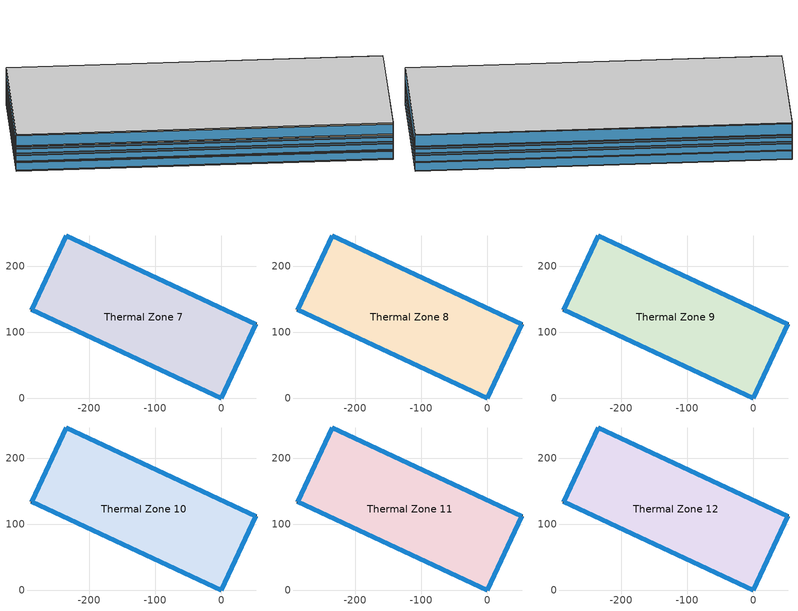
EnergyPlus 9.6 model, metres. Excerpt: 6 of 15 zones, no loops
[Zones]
Thermal Zone 7
 floor to Thermal Zone 6 (Interior Floor): 0,0 -287.32,133.98 -235.06,246.04 52.26,112.06 z50.72
 wall outside (Ext Wall): -235.06,246.04 -287.32,133.98 0,0 52.26,112.06 -235.06,246.04 z50.72:59.29
 window (Ext Window): -235.07,246.03 -287.31,133.99 z53.33:56.68; 0,0.01 52.25,112.06 z51.75:58.26; -287.31,133.97 -0.01,0 z51.53:58.48; 52.25,112.07 -235.05,246.04 z51.19:58.82
Thermal Zone 8
 floor to Thermal Zone 7 (Interior Floor): 0,0 -287.32,133.98 -235.06,246.04 52.26,112.06 z59.29
 wall outside (Ext Wall): -235.06,246.04 -287.32,133.98 0,0 52.26,112.06 -235.06,246.04 z59.29:65.73
 window (Ext Window): -235.07,246.03 -287.31,133.99 z61.25:63.77; 0,0.01 52.25,112.06 z60.06:64.96; -287.31,133.97 -0.01,0 z59.9:65.12; 52.25,112.07 -235.05,246.04 z59.64:65.38
Thermal Zone 9
 floor to Thermal Zone 8 (Interior Floor): 0,0 -287.32,133.98 -235.06,246.04 52.26,112.06 z65.73
 wall outside (Ext Wall): -235.06,246.04 -287.32,133.98 0,0 52.26,112.06 -235.06,246.04 z65.73:67.33
 window (Ext Window): -235.07,246.03 -287.31,133.99 z66.22:66.84; 0,0.01 52.25,112.06 z65.92:67.14; -287.31,133.97 -0.01,0 z65.88:67.18; 52.25,112.07 -235.05,246.04 z65.82:67.24
Thermal Zone 10
 floor to Thermal Zone 9 (Interior Floor): 0,0 -287.32,133.98 -235.06,246.04 52.26,112.06 z67.33
 wall outside (Ext Wall): -235.06,246.04 -287.32,133.98 0,0 52.26,112.06 -235.06,246.04 z67.33:71.78
 window (Ext Window): -235.07,246.03 -287.31,133.99 z68.69:70.42; 0,0.01 52.25,112.06 z67.86:71.25; -287.31,133.97 -0.01,0 z67.75:71.36; 52.25,112.07 -235.05,246.04 z67.57:71.54
Thermal Zone 11
 floor to Thermal Zone 10 (Interior Floor): 0,0 -287.32,133.98 -235.06,246.04 52.26,112.06 z71.78
 wall outside (Ext Wall): -235.06,246.04 -287.32,133.98 0,0 52.26,112.06 -235.06,246.04 z71.78:73.51
 window (Ext Window): -235.07,246.03 -287.31,133.99 z72.31:72.98; 0,0.01 52.25,112.06 z71.99:73.3; -287.31,133.97 -0.01,0 z71.94:73.35; 52.25,112.07 -235.05,246.04 z71.88:73.41
Thermal Zone 12
 floor to Thermal Zone 11 (Interior Floor): 0,0 -287.32,133.98 -235.06,246.04 52.26,112.06 z73.51
 wall outside (Ext Wall): -235.06,246.04 -287.32,133.98 0,0 52.26,112.06 -235.06,246.04 z73.51:84.96
 window (Ext Window): -235.07,246.03 -287.31,133.99 z77:81.47; 0,0.01 52.25,112.06 z74.88:83.59; -287.31,133.97 -0.01,0 z74.6:83.87; 52.25,112.07 -235.05,246.04 z74.14:84.33
 ceiling to Thermal Zone 13 (Interior Ceiling): 52.26,112.06 -235.06,246.04 -287.32,133.98 0,0 z84.96
[Building]
Building 1: North Axis {deg}=-0
[Site:Location]
Washington Dc Dulles IntL Ar: Latitude {deg}=38.98; Longitude {deg}=-77.47; Time Zone {hr}=-5; Elevation {m}=82
[SizingPeriod:DesignDay] Month=7; Day of Month=21; Day Type=SummerDesignDay; Daily Dry-Bulb Temperature Range {deltaC}=14.4; Dry-Bulb Temperature Range Modifier Type=DefaultMultipliers; Barometric Pressure {Pa}=86790; Wind Speed {m/s}=5; Wind Direction {deg}=340; Rain Indicator=No; Snow Indicator=No; Daylight Saving Time Indicator=No; Solar Model Indicator=ASHRAETau; ASHRAE Clear Sky Optical Depth for Beam Irradiance (taub)=0.339; ASHRAE Clear Sky Optical Depth for Diffuse Irradiance (taud)=2.366; Begin Environment Reset Mode=FullResetAtBeginEnvironment
Name | Maximum Dry-Bulb Temperature {C} | Humidity Condition Type | Wetbulb or DewPoint at Maximum Dry-Bulb {C} | Enthalpy at Maximum Dry-Bulb {J/kg}
SALT-LAKE-CITY-IAP Ann Clg .4% Condns DB=>MWB | 36.5 | Wetbulb | 17.1
SALT-LAKE-CITY-IAP Ann Clg .4% Condns DP=>MDB | 22.5 | Dewpoint | 15.6
SALT-LAKE-CITY-IAP Ann Clg .4% Condns Enth=>MDB | 30.8 | Enthalpy |  | 59300
SALT-LAKE-CITY-IAP Ann Clg .4% Condns WB=>MDB | 31.2 | Wetbulb | 19
[Material] Thermal Absorptance=0.9
Name | Roughness | Thickness m | Conductivity W/m-K | Density kg/m3 | Specific Heat J/kg-K | Solar Absorptance | Visible Absorptance
wall concrete | MediumRough | 0.03 | 0.5 | 2243 | 837 | 0.65 | 0.65
Wall Insulation [18] | MediumRough | 0.1693 | 0.049 | 265 | 836.8 | 0.7 | 0.7
F16 Acoustic tile | MediumSmooth | 0.0191 | 0.06 | 368 | 590 | 0.3 | 0.3
M11 100mm lightweight concrete | MediumRough | 0.1016 | 0.53 | 1280 | 840 | 0.5 | 0.5
[Material:AirGap]
F05 Ceiling air space resistance: Thermal Resistance m2-K/W=0.18
[WindowMaterial:SimpleGlazingSystem]
Window Material Simple Glazing System: U-Factor W/m2-K=1.8; Solar Heat Gain Coefficient=0.3
[Construction]
Ext Wall: wall concrete, Wall Insulation [18]
Ext Window: Window Material Simple Glazing System
Interior Ceiling: M11 100mm lightweight concrete, F05 Ceiling air space resistance, F16 Acoustic tile
Interior Floor: F16 Acoustic tile, F05 Ceiling air space resistance, M11 100mm lightweight concrete
[Zone]
Thermal Zone 7: 295, 0, 0, 50.72, , 1, , , , , , Yes
Thermal Zone 8: 295, 0, 0, 59.29, , 1, , , , , , Yes
Thermal Zone 9: 295, 0, 0, 65.73, , 1, , , , , , Yes
Thermal Zone 10: 295, 0, 0, 67.33, , 1, , , , , , Yes
Thermal Zone 11: 295, 0, 0, 71.78, , 1, , , , , , Yes
Thermal Zone 12: 295, 0, 0, 73.51, , 1, , , , , , Yes
